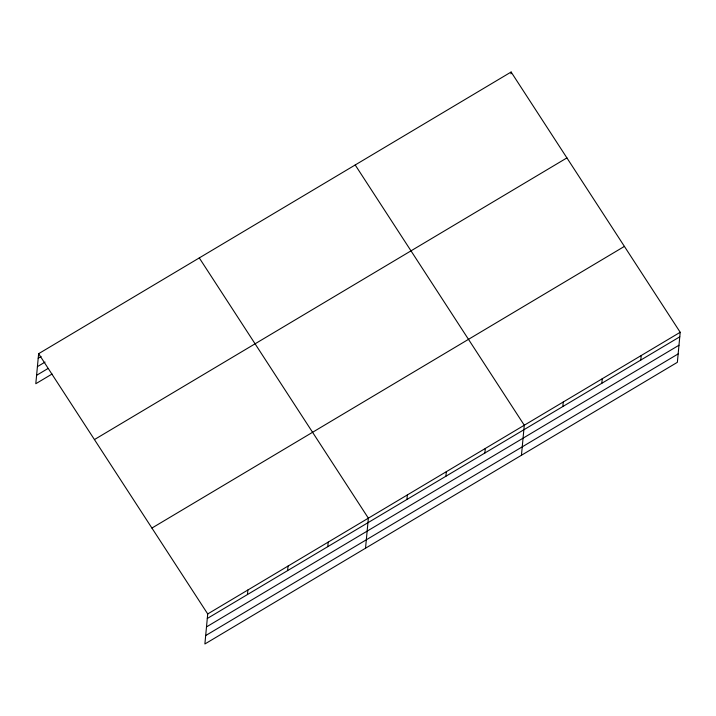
<?xml version="1.0" encoding="UTF-8"?>
<svg xmlns="http://www.w3.org/2000/svg" width="716" height="716" viewBox="0 0 716 716"><rect width="100%" height="100%" fill="white"/><g stroke="black" fill="none" stroke-linecap="round" stroke-linejoin="round"><path stroke-width="1.07" d="M38.637 353.686L207.721 613.943L204.883 643.979L677.363 362.314L680.2 332.278L511.117 72.021L38.637 353.686L35.8 383.722L52.053 374.029M247.45 594.548L247.879 590.002M287.617 570.607L288.047 566.061M327.776 546.666L328.205 542.119M365.527 548.214L368.364 518.178L199.281 257.921M406.912 499.491L407.341 494.944M445.898 476.247L446.328 471.701M510.947 73.838L511.117 72.021M484.875 453.013L485.305 448.467M521.445 455.269L524.282 425.232L355.199 164.966M562.83 406.536L563.259 401.989M601.816 383.302L602.245 378.755M640.793 360.059L641.223 355.521M38.208 358.233L41.081 356.523M37.411 366.646L45.063 362.081M36.597 375.309L48.07 368.471M94.44 439.57L566.911 157.905M151.926 528.059L624.406 246.394M207.721 613.943L680.2 332.278M207.291 618.49L679.77 336.824M206.494 626.903L678.974 345.237M205.68 635.566L678.159 353.901"/></g></svg>
